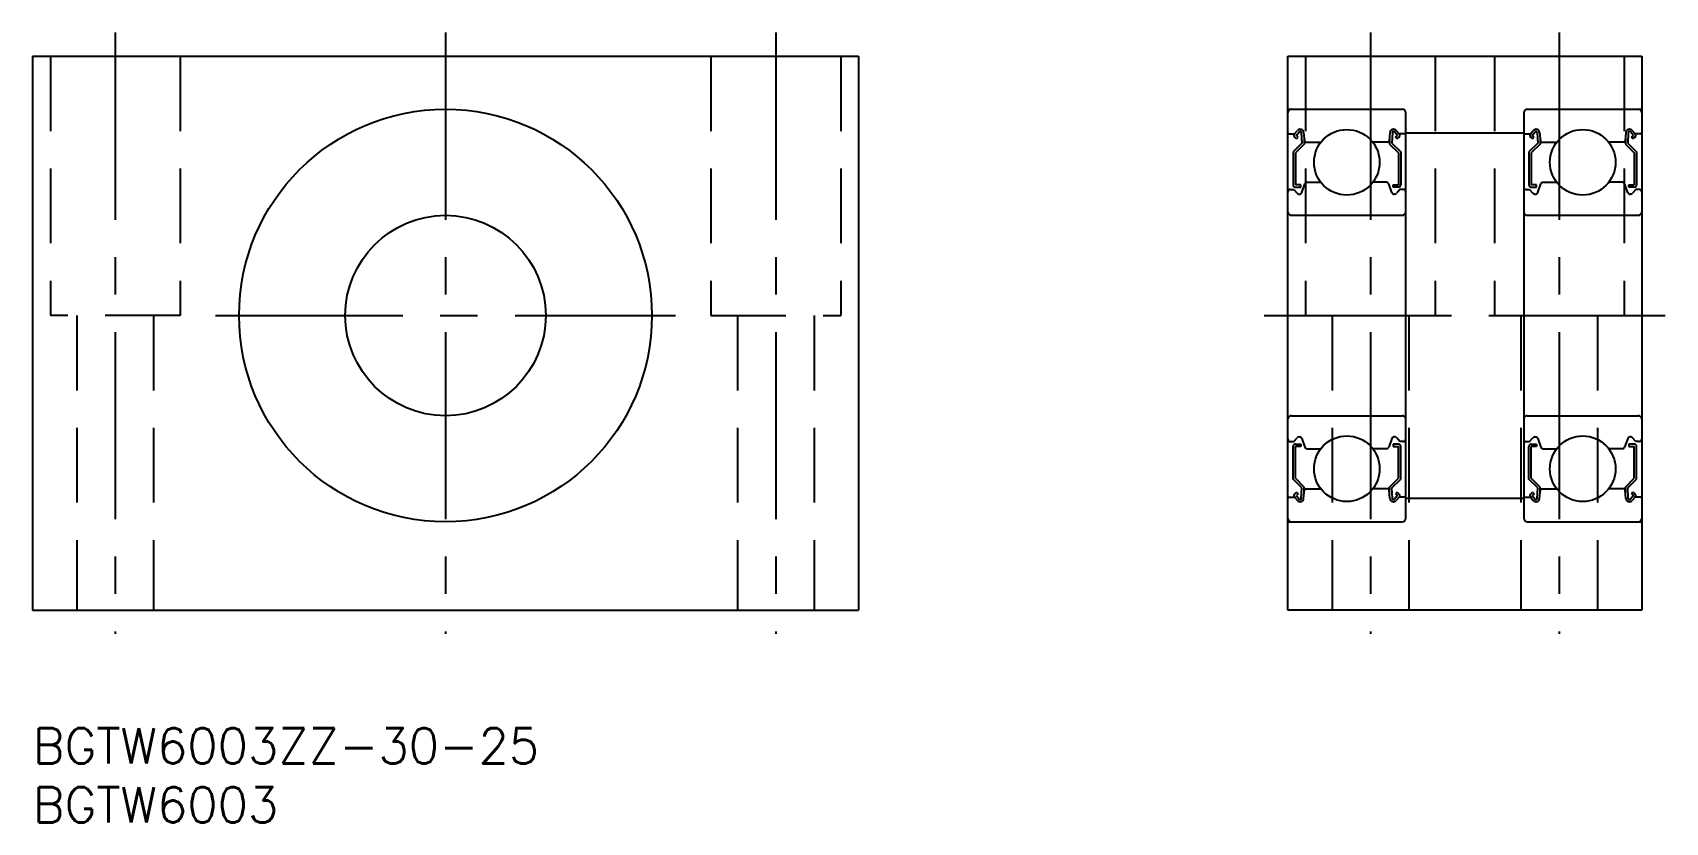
# Model space of a CAD drawing. Extents: x 0 to 138, y -8 to 59.
import ezdxf

# ---------------------------------------------------------------- set-up
doc = ezdxf.new("R2010")
doc.units = 0
doc.header["$LTSCALE"] = 0.5
doc.linetypes.add('CENTER', pattern=[50.8, 31.75, -6.35, 6.35, -6.35])
doc.linetypes.add('DASHED', pattern=[19.05, 12.7, -6.35])
for name, color, linetype in [('MSM_CENTER', 1, 'CENTER'), ('MSM_CONTINUOUS', 7, 'CONTINUOUS'), ('MSM_DASHED', 4, 'DASHED'), ('MSM_PART_NUMBER', 7, 'CONTINUOUS')]:
    doc.layers.add(name, color=color, linetype=linetype)
doc.styles.get("Standard").update_dxf_attribs({"font": 'txt.shx', "height": 3, "bigfont": 'bigfont.shx'})

# ---------------------------------------------------------------- blocks, each defined once
blk = doc.blocks.new('*U2')
at = {"layer": 'MSM_PART_NUMBER'}
blk.add_text('BGTW6003ZZ-30-25', height=3, dxfattribs=at).set_placement((0, -3))
blk = doc.blocks.new('*U3')
at = {"layer": 'MSM_PART_NUMBER'}
blk.add_text('BGTW6003', height=3, dxfattribs=at).set_placement((0, -8))

msp = doc.modelspace()

# ---------------------------------------------------------------- linework, layer by layer
at = {"layer": 'MSM_CENTER'}
for p, q in [((7, 59), (7, 8)), ((35, 59), (35, 8)), ((63, 59), (63, 8)), ((113.41, 59), (113.41, 8)), ((129.42, 59), (129.42, 8)), ((15.5, 35), (54.5, 35)), ((104.41, 35), (138.41, 35))]:
    msp.add_line(p, q, dxfattribs=at)
at = {"layer": 'MSM_CONTINUOUS'}
for p, q in [((0, 57), (0, 10)), ((0, 57), (70, 57)), ((70, 57), (70, 10)), ((106.41, 10), (106.41, 57)), ((106.41, 57), (136.41, 57)), ((136.41, 57), (136.41, 10)), ((106.41, 52.5), (116.11, 52.5)), ((116.41, 17.8), (116.41, 52.2)), ((126.41, 52.2), (126.41, 17.8)), ((126.71, 52.5), (136.41, 52.5)), ((106.51, 50.4), (106.97, 50.4)), ((106.97, 50.4), (107.22, 50.7)), ((107.15, 49.99), (107, 50.12)), ((107.13, 50.27), (107.38, 50.57)), ((107.28, 50.14), (107.13, 50.27)), ((107.15, 49.99), (107.28, 50.14)), ((107.55, 50.51), (107.6, 49.63)), ((107.75, 50.53), (107.82, 49.79)), ((107.8, 50.02), (107.8, 49.55)), ((115.07, 50.53), (115.01, 49.79)), ((115.03, 50.02), (115.03, 49.55)), ((115.27, 50.51), (115.23, 49.63)), ((115.7, 50.27), (115.45, 50.57)), ((115.55, 50.14), (115.7, 50.27)), ((115.67, 49.99), (115.55, 50.14)), ((115.85, 50.4), (115.6, 50.7)), ((115.67, 49.99), (115.83, 50.12)), ((116.31, 50.4), (115.85, 50.4)), ((116.41, 50.5), (126.41, 50.5)), ((126.51, 50.4), (126.97, 50.4)), ((126.97, 50.4), (127.22, 50.7)), ((127.15, 49.99), (127, 50.12)), ((127.13, 50.27), (127.38, 50.57)), ((127.28, 50.14), (127.13, 50.27)), ((127.15, 49.99), (127.28, 50.14)), ((127.55, 50.51), (127.6, 49.63)), ((127.75, 50.53), (127.82, 49.79)), ((127.8, 50.02), (127.8, 49.55)), ((135.07, 50.53), (135.01, 49.79)), ((135.03, 50.02), (135.03, 49.55)), ((135.27, 50.51), (135.23, 49.63)), ((135.7, 50.27), (135.45, 50.57)), ((135.55, 50.14), (135.7, 50.27)), ((135.67, 49.99), (135.55, 50.14)), ((135.85, 50.4), (135.6, 50.7)), ((135.67, 49.99), (135.83, 50.12)), ((136.31, 50.4), (135.85, 50.4)), ((107.6, 49.63), (106.85, 48.88)), ((106.85, 48.88), (106.85, 46.1)), ((107.8, 49.55), (107.05, 48.8)), ((107.05, 48.8), (107.05, 46.1)), ((107.92, 49.7), (109.22, 49.7)), ((114.91, 49.7), (113.61, 49.7)), ((115.03, 49.55), (115.78, 48.8)), ((115.23, 49.63), (115.98, 48.88)), ((115.78, 48.8), (115.78, 46.1)), ((115.98, 48.88), (115.98, 46.1)), ((127.6, 49.63), (126.85, 48.88)), ((126.85, 48.88), (126.85, 46.1)), ((127.8, 49.55), (127.05, 48.8)), ((127.05, 48.8), (127.05, 46.1)), ((127.92, 49.7), (129.22, 49.7)), ((134.91, 49.7), (133.61, 49.7)), ((135.03, 49.55), (135.78, 48.8)), ((135.23, 49.63), (135.98, 48.88)), ((135.78, 48.8), (135.78, 46.1)), ((135.98, 48.88), (135.98, 46.1)), ((106.61, 45.7), (106.91, 45.7)), ((106.91, 45.7), (107.19, 45.37)), ((107.5, 46.1), (107.05, 46.1)), ((107.05, 45.9), (107.5, 45.9)), ((107.5, 45.9), (107.5, 46.1)), ((107.59, 45.43), (107.86, 46.17)), ((108.05, 46.3), (109.22, 46.3)), ((114.77, 46.3), (113.61, 46.3)), ((115.23, 45.43), (114.96, 46.17)), ((115.33, 45.9), (115.33, 46.1)), ((115.33, 46.1), (115.78, 46.1)), ((115.78, 45.9), (115.33, 45.9)), ((115.91, 45.7), (115.64, 45.37)), ((116.21, 45.7), (115.91, 45.7)), ((126.61, 45.7), (126.91, 45.7)), ((126.91, 45.7), (127.19, 45.37)), ((127.5, 46.1), (127.05, 46.1)), ((127.05, 45.9), (127.5, 45.9)), ((127.5, 45.9), (127.5, 46.1)), ((127.59, 45.43), (127.86, 46.17)), ((128.05, 46.3), (129.22, 46.3)), ((134.77, 46.3), (133.61, 46.3)), ((135.23, 45.43), (134.96, 46.17)), ((135.33, 45.9), (135.33, 46.1)), ((135.33, 46.1), (135.78, 46.1)), ((135.78, 45.9), (135.33, 45.9)), ((135.91, 45.7), (135.64, 45.37)), ((136.21, 45.7), (135.91, 45.7)), ((107.34, 45.3), (107.41, 45.3)), ((115.48, 45.3), (115.42, 45.3)), ((127.34, 45.3), (127.41, 45.3)), ((135.48, 45.3), (135.42, 45.3)), ((106.71, 43.5), (116.11, 43.5)), ((126.71, 43.5), (136.11, 43.5)), ((106.71, 26.5), (116.11, 26.5)), ((126.71, 26.5), (136.11, 26.5)), ((106.61, 24.3), (106.91, 24.3)), ((106.85, 21.12), (106.85, 23.9)), ((106.91, 24.3), (107.19, 24.63)), ((107.05, 24.1), (107.5, 24.1)), ((107.05, 21.2), (107.05, 23.9)), ((107.5, 23.9), (107.05, 23.9)), ((107.34, 24.7), (107.41, 24.7)), ((107.5, 24.1), (107.5, 23.9)), ((107.59, 24.57), (107.86, 23.83)), ((108.05, 23.7), (109.22, 23.7)), ((114.77, 23.7), (113.61, 23.7)), ((115.23, 24.57), (114.96, 23.83)), ((115.33, 24.1), (115.33, 23.9)), ((115.78, 24.1), (115.33, 24.1)), ((115.33, 23.9), (115.78, 23.9)), ((115.48, 24.7), (115.42, 24.7)), ((115.91, 24.3), (115.64, 24.63)), ((115.78, 21.2), (115.78, 23.9)), ((116.21, 24.3), (115.91, 24.3)), ((115.98, 21.12), (115.98, 23.9)), ((126.61, 24.3), (126.91, 24.3)), ((126.85, 21.12), (126.85, 23.9)), ((126.91, 24.3), (127.19, 24.63)), ((127.05, 24.1), (127.5, 24.1)), ((127.05, 21.2), (127.05, 23.9)), ((127.5, 23.9), (127.05, 23.9)), ((127.34, 24.7), (127.41, 24.7)), ((127.5, 24.1), (127.5, 23.9)), ((127.59, 24.57), (127.86, 23.83)), ((128.05, 23.7), (129.22, 23.7)), ((134.77, 23.7), (133.61, 23.7)), ((135.23, 24.57), (134.96, 23.83)), ((135.33, 24.1), (135.33, 23.9)), ((135.78, 24.1), (135.33, 24.1)), ((135.33, 23.9), (135.78, 23.9)), ((135.48, 24.7), (135.42, 24.7)), ((135.91, 24.3), (135.64, 24.63)), ((135.78, 21.2), (135.78, 23.9)), ((136.21, 24.3), (135.91, 24.3)), ((135.98, 21.12), (135.98, 23.9)), ((107.6, 20.37), (106.85, 21.12)), ((107.8, 20.45), (107.05, 21.2)), ((115.03, 20.45), (115.78, 21.2)), ((115.23, 20.37), (115.98, 21.12)), ((127.6, 20.37), (126.85, 21.12)), ((127.8, 20.45), (127.05, 21.2)), ((135.03, 20.45), (135.78, 21.2)), ((135.23, 20.37), (135.98, 21.12)), ((106.51, 19.6), (106.97, 19.6)), ((106.97, 19.6), (107.22, 19.3)), ((107.15, 20.01), (107, 19.88)), ((107.28, 19.86), (107.13, 19.73)), ((107.13, 19.73), (107.38, 19.43)), ((107.15, 20.01), (107.28, 19.86)), ((107.55, 19.49), (107.6, 20.37)), ((107.75, 19.47), (107.82, 20.21)), ((107.8, 19.98), (107.8, 20.45)), ((107.92, 20.3), (109.22, 20.3)), ((114.91, 20.3), (113.61, 20.3)), ((115.07, 19.47), (115.01, 20.21)), ((115.03, 19.98), (115.03, 20.45)), ((115.27, 19.49), (115.23, 20.37)), ((115.7, 19.73), (115.45, 19.43)), ((115.67, 20.01), (115.55, 19.86)), ((115.55, 19.86), (115.7, 19.73)), ((115.85, 19.6), (115.6, 19.3)), ((115.67, 20.01), (115.83, 19.88)), ((116.31, 19.6), (115.85, 19.6)), ((116.41, 19.5), (126.41, 19.5)), ((126.51, 19.6), (126.97, 19.6)), ((126.97, 19.6), (127.22, 19.3)), ((127.15, 20.01), (127, 19.88)), ((127.28, 19.86), (127.13, 19.73)), ((127.13, 19.73), (127.38, 19.43)), ((127.15, 20.01), (127.28, 19.86)), ((127.55, 19.49), (127.6, 20.37)), ((127.75, 19.47), (127.82, 20.21)), ((127.8, 19.98), (127.8, 20.45)), ((127.92, 20.3), (129.22, 20.3)), ((134.91, 20.3), (133.61, 20.3)), ((135.07, 19.47), (135.01, 20.21)), ((135.03, 19.98), (135.03, 20.45)), ((135.27, 19.49), (135.23, 20.37)), ((135.7, 19.73), (135.45, 19.43)), ((135.67, 20.01), (135.55, 19.86)), ((135.55, 19.86), (135.7, 19.73)), ((135.85, 19.6), (135.6, 19.3)), ((135.67, 20.01), (135.83, 19.88)), ((136.31, 19.6), (135.85, 19.6)), ((106.41, 17.5), (116.11, 17.5)), ((109.21, 17.5), (109.21, 17.5)), ((111.41, 17.5), (111.41, 17.5)), ((126.71, 17.5), (136.41, 17.5)), ((129.21, 17.5), (129.21, 17.5)), ((131.41, 17.5), (131.41, 17.5)), ((0, 10), (70, 10)), ((136.41, 10), (106.41, 10))]:
    msp.add_line(p, q, dxfattribs=at)
for centre, radius in [((35, 35), 17.5), ((111.41, 48), 2.78), ((131.41, 48), 2.78), ((35, 35), 8.5), ((111.41, 22), 2.78), ((131.41, 22), 2.78)]:
    msp.add_circle(centre, radius, dxfattribs=at)
for centre, radius, start, end in [((106.71, 52.2), 0.3, 90, 180), ((116.11, 52.2), 0.3, 0, 90), ((126.71, 52.2), 0.3, 90, 180), ((136.11, 52.2), 0.3, 0, 90), ((106.51, 50.5), 0.1, 180, 270), ((107.13, 50.27), 0.2, 140.0031, 230.0823), ((107.45, 50.5), 0.3, 4.9968, 140.0031), ((107.45, 50.51), 0.1, 2.8198, 140.0012), ((115.37, 50.5), 0.3, 39.9969, 175.0032), ((115.37, 50.51), 0.1, 39.9988, 177.1802), ((115.7, 50.27), 0.2, 309.9177, 39.9969), ((116.31, 50.5), 0.1, 270, 0), ((126.51, 50.5), 0.1, 180, 270), ((127.13, 50.27), 0.2, 140.0031, 230.0823), ((127.45, 50.5), 0.3, 4.9968, 140.0031), ((127.45, 50.51), 0.1, 2.8198, 140.0012), ((135.37, 50.5), 0.3, 39.9969, 175.0032), ((135.37, 50.51), 0.1, 39.9988, 177.1802), ((135.7, 50.27), 0.2, 309.9177, 39.9969), ((136.31, 50.5), 0.1, 270, 0), ((107.92, 49.8), 0.1, 184.9968, 270), ((114.91, 49.8), 0.1, 270, 355.0032), ((127.92, 49.8), 0.1, 184.9968, 270), ((134.91, 49.8), 0.1, 270, 355.0032), ((106.61, 45.5), 0.2, 90, 180), ((107.05, 46.1), 0.2, 180, 270), ((108.05, 46.1), 0.2, 90, 159.9921), ((114.77, 46.1), 0.2, 20.0079, 90), ((115.78, 46.1), 0.2, 270, 0), ((116.21, 45.5), 0.2, 0, 90), ((126.61, 45.5), 0.2, 90, 180), ((127.05, 46.1), 0.2, 180, 270), ((128.05, 46.1), 0.2, 90, 159.9921), ((134.77, 46.1), 0.2, 20.0079, 90), ((135.78, 46.1), 0.2, 270, 0), ((136.21, 45.5), 0.2, 0, 90), ((107.34, 45.5), 0.2, 219.9947, 270), ((107.41, 45.5), 0.2, 270, 339.9921), ((115.42, 45.5), 0.2, 200.0079, 270), ((115.48, 45.5), 0.2, 270, 320.0053), ((127.34, 45.5), 0.2, 219.9947, 270), ((127.41, 45.5), 0.2, 270, 339.9921), ((135.42, 45.5), 0.2, 200.0079, 270), ((135.48, 45.5), 0.2, 270, 320.0053), ((106.71, 43.8), 0.3, 180, 270), ((116.11, 43.8), 0.3, 270, 0), ((126.71, 43.8), 0.3, 180, 270), ((136.11, 43.8), 0.3, 270, 0), ((106.71, 26.2), 0.3, 90, 180), ((116.11, 26.2), 0.3, 0, 90), ((126.71, 26.2), 0.3, 90, 180), ((136.11, 26.2), 0.3, 0, 90), ((106.61, 24.5), 0.2, 180, 270), ((107.05, 23.9), 0.2, 90, 180), ((107.34, 24.5), 0.2, 90, 140.0053), ((107.41, 24.5), 0.2, 20.0079, 90), ((108.05, 23.9), 0.2, 200.0079, 270), ((114.77, 23.9), 0.2, 270, 339.9921), ((115.42, 24.5), 0.2, 90, 159.9921), ((115.48, 24.5), 0.2, 39.9947, 90), ((115.78, 23.9), 0.2, 0, 90), ((116.21, 24.5), 0.2, 270, 0), ((126.61, 24.5), 0.2, 180, 270), ((127.05, 23.9), 0.2, 90, 180), ((127.34, 24.5), 0.2, 90, 140.0053), ((127.41, 24.5), 0.2, 20.0079, 90), ((128.05, 23.9), 0.2, 200.0079, 270), ((134.77, 23.9), 0.2, 270, 339.9921), ((135.42, 24.5), 0.2, 90, 159.9921), ((135.48, 24.5), 0.2, 39.9947, 90), ((135.78, 23.9), 0.2, 0, 90), ((136.21, 24.5), 0.2, 270, 0), ((106.51, 19.5), 0.1, 90, 180), ((107.13, 19.73), 0.2, 129.9177, 219.9969), ((107.45, 19.5), 0.3, 219.9969, 355.0032), ((107.45, 19.49), 0.1, 219.9988, 357.1802), ((107.92, 20.2), 0.1, 90, 175.0032), ((114.91, 20.2), 0.1, 4.9968, 90), ((115.37, 19.5), 0.3, 184.9968, 320.0031), ((115.37, 19.49), 0.1, 182.8198, 320.0012), ((115.7, 19.73), 0.2, 320.0031, 50.0823), ((116.31, 19.5), 0.1, 0, 90), ((126.51, 19.5), 0.1, 90, 180), ((127.13, 19.73), 0.2, 129.9177, 219.9969), ((127.45, 19.5), 0.3, 219.9969, 355.0032), ((127.45, 19.49), 0.1, 219.9988, 357.1802), ((127.92, 20.2), 0.1, 90, 175.0032), ((134.91, 20.2), 0.1, 4.9968, 90), ((135.37, 19.5), 0.3, 184.9968, 320.0031), ((135.37, 19.49), 0.1, 182.8198, 320.0012), ((135.7, 19.73), 0.2, 320.0031, 50.0823), ((136.31, 19.5), 0.1, 0, 90), ((106.71, 17.8), 0.3, 180, 270), ((116.11, 17.8), 0.3, 270, 0), ((126.71, 17.8), 0.3, 180, 270), ((136.11, 17.8), 0.3, 270, 0)]:
    msp.add_arc(centre, radius, start, end, dxfattribs=at)
at = {"layer": 'MSM_DASHED'}
for p, q in [((1.5, 57), (1.5, 35)), ((12.5, 57), (12.5, 35)), ((57.5, 57), (57.5, 35)), ((68.5, 57), (68.5, 35)), ((107.91, 57), (107.91, 35)), ((118.91, 57), (118.91, 35)), ((123.92, 57), (123.92, 35)), ((134.92, 57), (134.92, 35)), ((12.5, 35), (1.5, 35)), ((3.75, 35), (3.75, 10)), ((10.25, 35), (10.25, 10)), ((57.5, 35), (68.5, 35)), ((59.75, 35), (59.75, 10)), ((66.25, 35), (66.25, 10)), ((107.91, 35), (118.91, 35)), ((110.16, 35), (110.16, 10)), ((116.66, 35), (116.66, 10)), ((123.92, 35), (134.92, 35)), ((126.17, 35), (126.17, 10)), ((132.67, 35), (132.67, 10))]:
    msp.add_line(p, q, dxfattribs=at)

# ---------------------------------------------------------------- block references
at = {"layer": 'MSM_CONTINUOUS'}
for name in ['*U2', '*U3']:
    msp.add_blockref(name, (0, 0), dxfattribs=at)

doc.saveas('drawing.dxf')
